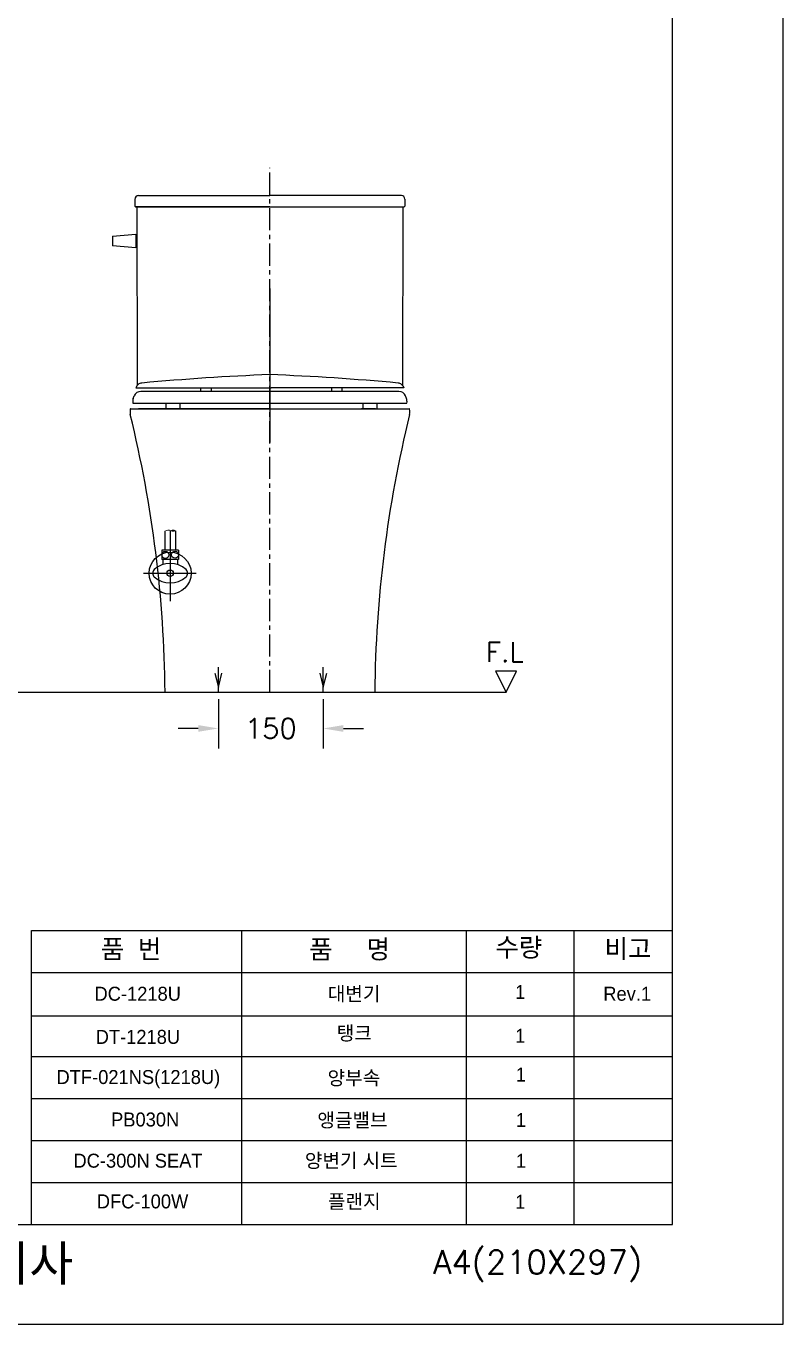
# Model space of a CAD drawing. Extents: x 61277 to 63703, y 58052 to 61482.
# Drawn here: x 62620 to 63703, y 58052 to 59908 of the extents above; entities that cross this region are included whole.
import ezdxf
from ezdxf.lldxf.tags import DXFTag

# ---------------------------------------------------------------- set-up
doc = ezdxf.new("R2010")
doc.units = 0
doc.header["$MEASUREMENT"] = 0
doc.linetypes.add('CENTER', pattern=[50.8, 31.75, -6.35, 6.35, -6.35])
doc.layers.get('0').update_dxf_attribs({"linetype": 'CONTINUOUS'})
doc.layers.get('Defpoints').update_dxf_attribs({"linetype": 'CONTINUOUS'})
for name, color, linetype in [('4', 3, 'CONTINUOUS'), ('CENTER', 1, 'CONTINUOUS'), ('DEFAULT', 7, 'CONTINUOUS'), ('Dim', 4, 'CONTINUOUS'), ('FAUCET', 4, 'CONTINUOUS'), ('LAYER_02', 7, 'CONTINUOUS'), ('LINE', 7, 'CONTINUOUS'), ('MAIN', 7, 'CONTINUOUS'), ('YA', 7, 'CONTINUOUS')]:
    doc.layers.add(name, color=color, linetype=linetype)
doc.layers.add('AM_4', color=40, linetype='CONTINUOUS', lineweight=13)
doc.styles.get("Standard").update_dxf_attribs({"font": 'txt.shx', "bigfont": 'ghs.shx'})
doc.styles.add('스타일1', font='txt.shx', dxfattribs={"bigfont": 'ghs.shx'})
tags = doc.linetypes.add('Amconstr', pattern=[9999, 9999, 0]).pattern_tags.tags
tags[6:7] = [DXFTag(74, 4), DXFTag(75, 0), DXFTag(340, '0'), DXFTag(46, 1.0), DXFTag(50, 0.0), DXFTag(44, 0.0), DXFTag(45, 0.0)]
tags[4:5] = [DXFTag(74, 4), DXFTag(75, 0), DXFTag(340, '0'), DXFTag(46, 1.0), DXFTag(50, 0.0), DXFTag(44, 0.0), DXFTag(45, 0.0)]
doc.dimstyles.get("Standard").update_dxf_attribs({"dimtxt": 0.18, "dimasz": 0.18, "dimexe": 0.18, "dimexo": 0.0625, "dimgap": 0.09, "dimtad": 0, "dimtih": 1, "dimtoh": 1, "dimdec": 4, "dimzin": 0, "dimdsep": 46, "dimtxsty": 'Standard', "dimcen": 0.09, "dimadec": 0, "dimazin": 0, "dimtfac": 1, "dimtdec": 4, "dimtofl": 0, "dimtmove": 0, "dimatfit": 0, "dimfxl": 0, "dimtolj": 1, "dimtzin": 0, "dimarcsym": 0})

# ---------------------------------------------------------------- blocks, each defined once
blk = doc.blocks.new('*D14')
at = {"layer": 'Defpoints', "color": 0}
for p in [(62895, 58955.4), (63045, 58955.4), (63045, 58903.6)]:
    blk.add_point(p, dxfattribs=at)
at = {"layer": 'Dim', "color": 0, "lineweight": -2}
for p, q in [((62895, 58945.4), (62895, 58874.8)), ((63045, 58945.4), (63045, 58874.8)), ((62866.2, 58903.6), (62837.4, 58903.6)), ((63073.8, 58903.6), (63102.6, 58903.6))]:
    blk.add_line(p, q, dxfattribs=at)
at = {"layer": 'Dim', "color": 0}
for points in [[(62866.2, 58908.4), (62866.2, 58898.8), (62895, 58903.6)], [(63073.8, 58908.4), (63073.8, 58898.8), (63045, 58903.6)]]:
    blk.add_solid(points, dxfattribs=at)
at = {"layer": 'Dim', "color": 0, "insert": (62970, 58903.6), "char_height": 28.8, "attachment_point": 5}
blk.add_mtext('\\A1;150', dxfattribs=at)

msp = doc.modelspace()

# ---------------------------------------------------------------- linework, layer by layer
for p, q in [((62777.1, 59610.5), (62777.1, 59591)), ((62777.1, 59600.7), (62777.8, 59600.6)), ((62777.1, 59599.8), (62777.8, 59599.8))]:
    msp.add_line(p, q)
at = {"layer": '4', "color": 0}
for p, q in [((62895, 58955.4), (62895, 58991.3)), ((63045, 58955.4), (63045, 58991.3))]:
    msp.add_line(p, q, dxfattribs=at)
for points in [[(62890, 58982.5), (62895, 58962.5), (62900, 58982.5)], [(63040, 58982.5), (63045, 58962.5), (63050, 58982.5)]]:
    msp.add_lwpolyline(points, dxfattribs=at)
at = {"layer": 'AM_4', "color": 0}
for centre, radius, start, end in [((62823.5, 59178.5), 8.78, 64.2159, 123.3536), ((62830.4, 59180.9), 6.35, 60, 120), ((62830.4, 59191.9), 6.35, 240, 300)]:
    msp.add_arc(centre, radius, start, end, dxfattribs=at)
at = {"layer": 'CENTER', "color": 0}
for p, q in [((62826.1, 59186.9), (62826.1, 59085.8)), ((62787.8, 59125.6), (62863.1, 59125.6))]:
    msp.add_line(p, q, dxfattribs=at)
at = {"layer": 'DEFAULT', "color": 7}
msp.add_line((61798.6, 58955.6), (63306.4, 58955.6), dxfattribs=at)
at = {"layer": 'Dim', "color": 7, "linetype": 'CENTER'}
msp.add_line((62968.7, 58955.6), (62968.7, 59705), dxfattribs=at)
at = {"layer": 'Dim', "color": 7}
for p, q in [((62775.7, 59660.5), (62775.7, 59650.4)), ((63161.7, 59660.4), (63161.7, 59650.4)), ((62776.5, 59649.6), (63160.9, 59649.6)), ((62968.7, 59532.5), (62968.7, 59312.6)), ((62769.6, 59360.6), (62968.7, 59360.6)), ((62772.9, 59368.6), (63164.7, 59368.6))]:
    msp.add_line(p, q, dxfattribs=at)
at = {"layer": 'Dim', "color": 0}
for p, q in [((62780.7, 59665.5), (62968.7, 59665.6)), ((63156.7, 59665.7), (62968.7, 59665.6)), ((62778.6, 59649.6), (62778.8, 59393.9)), ((63158.9, 59649.6), (63158.5, 59394.1)), ((62627.9, 58614.5), (63544.4, 58614.5)), ((62928.1, 58614.5), (62928.1, 58194.5)), ((63249.4, 58614.5), (63249.4, 58194.5)), ((63403.4, 58614.5), (63403.4, 58194.5)), ((62627.9, 58554.5), (63544.4, 58554.5)), ((62627.9, 58492.7), (63544.4, 58492.7)), ((62627.9, 58434.5), (63544.4, 58434.5)), ((62627.9, 58374.5), (63544.4, 58374.5)), ((62627.9, 58314.5), (63544.4, 58314.5))]:
    msp.add_line(p, q, dxfattribs=at)
at = {"layer": 'Dim', "color": 7}
for centre, radius, start, end in [((62787.2, 59370.8), 14.6, 160.8611, 188.405), ((63150.2, 59370.8), 14.6, 351.595, 19.1389), ((62769.7, 59360), 0.649, 93.4, 161.916), ((63167.8, 59360), 0.649, 18.084, 86.6)]:
    msp.add_arc(centre, radius, start, end, dxfattribs=at)
at = {"layer": 'FAUCET', "color": 0}
for p, q in [((62743.5, 59607.4), (62777.1, 59610.5)), ((62743.5, 59607.4), (62743.5, 59593.9)), ((62777.1, 59591), (62743.5, 59593.9))]:
    msp.add_line(p, q, dxfattribs=at)
at = {"layer": 'LINE', "linetype": 'Amconstr'}
for p, q in [((63544.4, 58194.5), (63544.4, 61362.5)), ((62555.9, 58194.5), (62627.9, 58194.5))]:
    msp.add_line(p, q, dxfattribs=at)
at = {"layer": 'MAIN', "color": 0}
for p, q in [((62968.7, 59649.6), (62776.6, 59649.6)), ((62968.7, 59360.6), (63168, 59360.6)), ((62818.6, 59185.9), (62818.6, 59158.4)), ((62833.6, 59186.4), (62833.6, 59158.4)), ((62814.1, 59158.4), (62814.1, 59145.4)), ((62838.1, 59158.4), (62814.1, 59158.4)), ((62838.1, 59158.4), (62838.1, 59145.4)), ((62838.1, 59145.4), (62814.1, 59145.4)), ((62815.6, 59145.4), (62815.6, 59138)), ((62836.6, 59145.4), (62836.6, 59138))]:
    msp.add_line(p, q, dxfattribs=at)
at = {"layer": 'MAIN', "color": 7}
for p, q in [((62773.4, 59375.6), (62774.8, 59379.2)), ((62777.4, 59391.2), (62777.2, 59390.6)), ((62777.2, 59390.6), (62970.7, 59390.6)), ((63153.3, 59385.6), (62784.1, 59385.6)), ((62869.7, 59390.6), (62869.7, 59385.6)), ((62884.7, 59390.6), (62884.7, 59385.6)), ((63160.2, 59390.6), (62970.7, 59390.6)), ((63056.7, 59390.6), (63056.7, 59385.6)), ((63056.7, 59390.6), (63056.7, 59385.6)), ((63071.7, 59390.6), (63071.7, 59385.6)), ((63071.7, 59390.6), (63071.7, 59385.6)), ((63160.1, 59391.2), (63160.2, 59390.6)), ((63164, 59375.6), (63162.6, 59379.2)), ((62967.7, 59360.6), (62780.7, 59360.6)), ((62817.7, 59360.6), (62837.7, 59360.6)), ((62819.7, 59368.6), (62819.7, 59360.6)), ((62839.7, 59368.6), (62839.7, 59360.6)), ((63119.7, 59360.6), (63099.7, 59360.6)), ((63101.7, 59368.6), (63101.7, 59360.6)), ((63101.7, 59368.6), (63101.7, 59360.6)), ((63121.7, 59368.6), (63121.7, 59360.6)), ((63121.7, 59368.6), (63121.7, 59360.6))]:
    msp.add_line(p, q, dxfattribs=at)
at = {"layer": 'MAIN', "color": 0}
msp.add_lwpolyline([(63321.4, 58985.6), (63291.4, 58985.6), (63306.4, 58955.6), (63321.4, 58985.6)], dxfattribs=at)
for centre, radius in [((62826.1, 59125.6), 30), ((62819.2, 59151.8), 5), ((62833.1, 59152), 5), ((62826.1, 59125.6), 4.5)]:
    msp.add_circle(centre, radius, dxfattribs=at)
for centre, radius, start, end in [((62780.9, 59660.3), 5.2, 92.1639, 181.5683), ((63156.5, 59660.5), 5.2, 358.4915, 87.896), ((62776.6, 59650.5), 0.869, 185.5587, 268.702), ((63160.8, 59650.5), 0.869, 271.3579, 354.5011), ((62791.1, 59356.3), 22.4, 170.0869, 190.1532), ((63146.3, 59356.3), 22.4, 349.8468, 9.9131), ((61096.9, 58941.6), 1721.9, 0.4656, 13.8003), ((64840.6, 58941.6), 1721.9, 166.1997, 179.5344), ((62826.1, 59106), 33.6, 47.499, 132.501), ((62808.1, 59125.6), 7, 132.501, 227.499), ((62826.1, 59145.3), 33.6, 227.499, 312.501), ((62844.1, 59125.6), 7, 312.501, 47.499)]:
    msp.add_arc(centre, radius, start, end, dxfattribs=at)
at = {"layer": 'MAIN', "color": 7}
for centre, radius, start, end in [((62786.9, 59388), 10, 130.4333, 161.5651), ((62786.3, 59387.6), 10, 95.2253, 126.4059), ((63108.8, 55860.8), 3551.5, 92.2612, 95.2253), ((62828.6, 55860.8), 3551.5, 84.7747, 87.7388), ((63151.1, 59387.6), 10, 53.5941, 84.7747), ((63150.6, 59388), 10, 18.4349, 49.5667), ((62784.1, 59375.6), 10, 90, 159.22), ((63153.3, 59375.6), 10, 20.78, 90)]:
    msp.add_arc(centre, radius, start, end, dxfattribs=at)
at = {"layer": 'YA', "color": 7}
for p, q in [((62627.9, 58194.5), (62627.9, 58614.5)), ((62627.9, 58254.5), (63544.4, 58254.5)), ((62627.9, 58194.5), (63544.4, 58194.5))]:
    msp.add_line(p, q, dxfattribs=at)
at = {"layer": 'YA', "color": 0}
msp.add_lwpolyline([(61277, 58052), (63702.5, 58052), (63702.5, 61482.4), (61277, 61482.4)], close=True, dxfattribs=at)

# ---------------------------------------------------------------- texts
at = {"layer": 'Dim', "color": 0, "attachment_point": 1, "style": '스타일1'}
for s, insert, char_height in [('{\\fGulim|b0|i0|c129|p50;품  번}', (62726.9, 58601.5), 26.746), ('{\\fGulim|b0|i0|c129|p50;품     명}', (63024.8, 58601.3), 26.746), ('{\\fGulim|b0|i0|c129|p50;수량}', (63291.2, 58603.9), 26.746), ('{\\fGulim|b0|i0|c129|p50;비고}', (63447.2, 58602), 26.746), ('{\\fGulim|b0|i0|c129|p50;1\\P}', (63319.5, 58536.8), 20), ('{\\fGulim|b0|i0|c129|p50;1\\P}', (63319.5, 58474.2), 20), ('{\\fGulim|b0|i0|c129|p50;1\\P}', (63320.4, 58418.8), 20), ('{\\fGulim|b0|i0|c129|p50;1\\P}', (63320.5, 58353.8), 20), ('{\\fGulim|b0|i0|c129|p50;1\\P}', (63320.5, 58295.4), 20), ('{\\fGulim|b0|i0|c129|p50;1\\P}', (63319.5, 58236.8), 20)]:
    msp.add_mtext(s, dxfattribs=dict(at, insert=insert, char_height=char_height))
for s, insert, char_height, width in [('{\\fGulim|b0|i0|c129|p50;DC-1218U}', (62717.9, 58534.3), 20, 147), ('{\\fGulim|b0|i0|c129|p50;대변기}', (63051.5, 58534.3), 20, 147), ('{\\fGulim|b0|i0|c129|p50;Rev.1}', (63445.5, 58534.3), 20, 147), ('{\\fGulim|b0|i0|c129|p50;DT-1218U}', (62719.6, 58472.6), 20, 147), ('{\\fGulim|b0|i0|c129|p50;탱크}', (63064.3, 58477.9), 20, 147), ('{\\fGulim|b0|i0|c129|p50;DTF-021NS(1218U)}', (62663.6, 58415.2), 20, 147), ('{\\fGulim|b0|i0|c129|p50;양부속}', (63051.2, 58413.9), 20, 290), ('{\\fGulim|b0|i0|c129|p50;PB030N}', (62741.6, 58354.5), 20, 17), ('{\\fGulim|b0|i0|c129|p50;앵글밸브}', (63036.6, 58353.7), 20, 315), ('{\\fGulim|b0|i0|c129|p50;DC-300N SEAT}', (62687.8, 58295.6), 20, 220.877), ('{\\fGulim|b0|i0|c129|p50;양변기 시트}', (63018.7, 58295.7), 20, 212), ('{\\fGulim|b0|i0|c129|p50;DFC-100W}', (62721.2, 58237.4), 20, 17), ('{\\fGulim|b0|i0|c129|p50;플랜지}', (63051.7, 58237.3), 20, 212), ('{\\fGulim|b0|i0|c129|p50;       대림통상주식회사\\P}', (62058.4, 58163.7), 50, 1090)]:
    msp.add_mtext(s, dxfattribs=dict(at, insert=insert, char_height=char_height, width=width))
at = {"layer": 'LAYER_02', "color": 0}
msp.add_text('F.L', height=27.99, dxfattribs=at).set_placement((63277.7, 58998.8))
at = {"layer": 'YA', "color": 7}
msp.add_text('A4(210X297)', height=33.819, dxfattribs=at).set_placement((63202.4, 58123.7))

# ---------------------------------------------------------------- dimensions: what is measured, and where the dimension line sits
at = {"layer": 'Dim', "color": 0}
dim = msp.add_linear_dim(base=(63045, 58903.6), p1=(62895, 58955.4), p2=(63045, 58955.4), dimstyle='Standard', override={"dimscale": 160, "dimgap": 0.06, "dimdec": 0, "dimatfit": 3}, dxfattribs=at)
dim.commit()
dim.dimension.update_dxf_attribs({"geometry": '*D14', "text_midpoint": (62970, 58903.6)})

doc.saveas('drawing.dxf')
